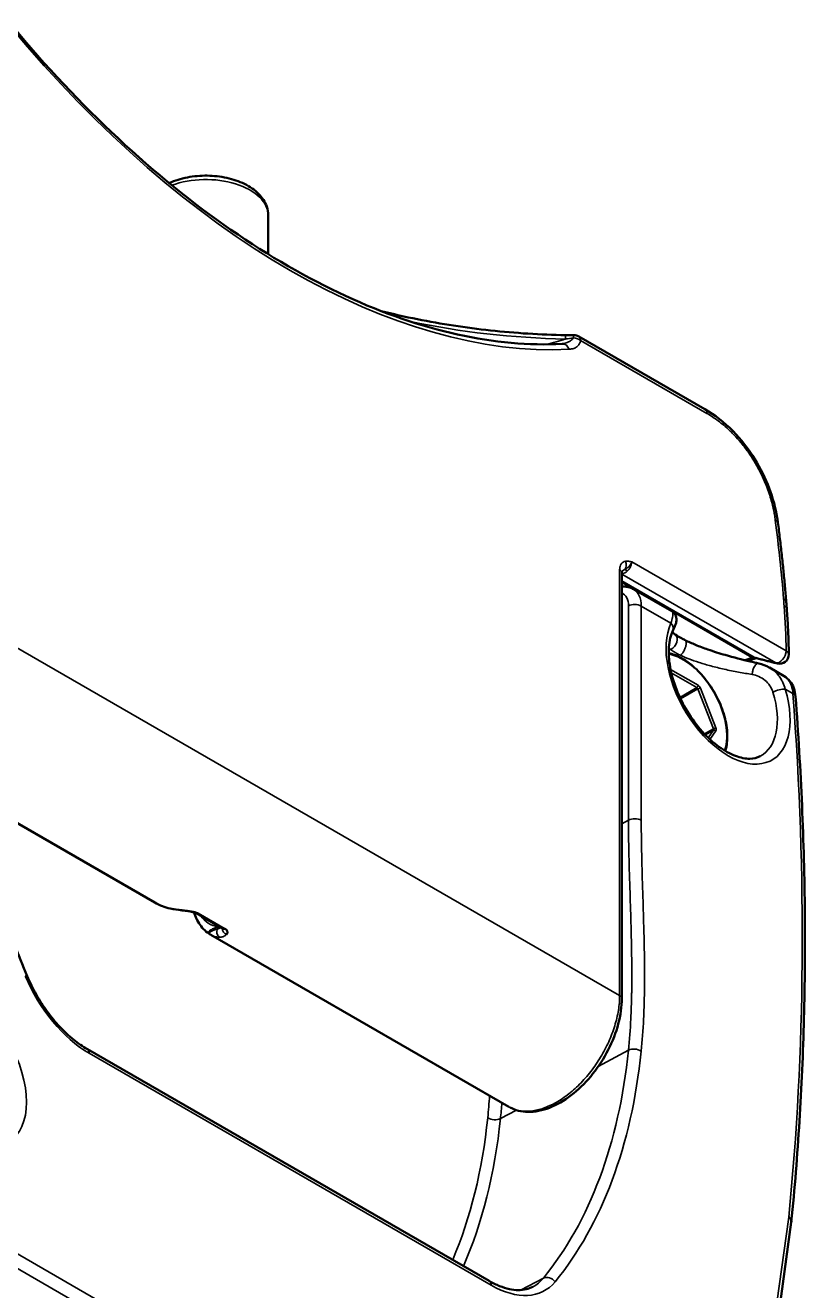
# Model space of a CAD drawing. Header units: millimetres. Extents: x 0 to 3000, y 0 to 3000.
# Drawn here: x 1078.3 to 1120.9, y 900.9 to 969.9 of the extents above; entities that cross this region are included whole.
import ezdxf

# ---------------------------------------------------------------- set-up
doc = ezdxf.new("R2010")
doc.units = ezdxf.units.MM
doc.layers.add('Visible (ANSI)', color=7, linetype='Continuous', lineweight=50)
doc.layers.add('Visible Narrow (ANSI)', color=7, linetype='Continuous', lineweight=35)

msp = doc.modelspace()

# ---------------------------------------------------------------- linework, layer by layer
at = {"layer": 'Visible (ANSI)'}
for p, q in [((1091.5247, 957.3815), (1091.5247, 959.4919)), ((1115.3181, 948.9297), (1108.4416, 952.8998)), ((1110.7885, 916.8048), (1110.7885, 940.008)), ((1110.9261, 939.2593), (1110.7885, 939.2653)), ((1113.507, 937.9141), (1111.4274, 939.1148)), ((1116.3294, 934.7606), (1116.3294, 934.7606)), ((1119.6349, 934.3761), (1118.8314, 934.8401)), ((1075.0883, 927.9456), (1085.3377, 922.0282)), ((1087.6085, 921.4503), (1089.0777, 920.602)), ((1088.3957, 920.2626), (1104.6293, 910.8901)), ((1081.6684, 914.0355), (1103.5662, 901.3928)), ((1118.3627, 892.5176), (1120.0233, 904.6064))]:
    msp.add_line(p, q, dxfattribs=at)
for centre, start, end in [((1108.1916, 952.4668), 60.000116, 91.421066), ((1119.387, 935.5456), 255.623296, 0.732928)]:
    msp.add_arc(centre, 0.5, start, end, dxfattribs=at)
for centre, major_axis, ratio, start_param, end_param in [((1110.3965, 937.4005), (-1.0402, -1.7086), 0.5922629, 3.1553881, 3.1553942), ((1119.7551, 933.2221), (0.4986, 0.0376), 0.5227091, 6.2831779, 6.2832019), ((1087.7585, 921.7101), (-0.15, -0.2598), 0.5773503, 0.000436, 0.534646), ((1089.2277, 920.8618), (-0.15, -0.2598), 0.5773503, 0, 0.534646)]:
    msp.add_ellipse(centre, major_axis=major_axis, ratio=ratio, start_param=start_param, end_param=end_param, dxfattribs=at)
for points, knots in [([(1077.5506, 969.8635), (1079.3935, 967.64), (1081.3361, 965.5725), (1085.3422, 961.8319), (1087.4055, 960.159), (1091.5683, 957.2744), (1093.6676, 956.0627), (1097.8154, 954.1474), (1099.8637, 953.4438), (1103.8243, 952.5685), (1105.7363, 952.3967), (1107.5426, 952.4903)], [4.21347434, 4.21347434, 4.21347434, 4.21347434, 4.41303559, 4.41303559, 4.61259683, 4.61259683, 4.81215808, 4.81215808, 5.01171932, 5.01171932, 5.21128057, 5.21128057, 5.21128057, 5.21128057]), ([(1086.1224, 961.262), (1086.1255, 961.2634), (1086.1286, 961.2648), (1086.4352, 961.4033), (1086.7707, 961.5061), (1087.4712, 961.6395), (1087.8358, 961.6706), (1088.5607, 961.6609), (1088.921, 961.6204), (1089.6078, 961.4695), (1089.9341, 961.3588), (1090.5225, 961.0692), (1090.7846, 960.8897), (1091.1971, 960.4733), (1091.3537, 960.2385), (1091.4963, 959.8221), (1091.5247, 959.6572), (1091.5247, 959.4919)], [6.4010566, 6.4010566, 6.4010566, 6.4010566, 6.4046222, 6.4046222, 6.7499539, 6.7499539, 7.0919341, 7.0919341, 7.4321473, 7.4321473, 7.7746199, 7.7746199, 8.1198596, 8.1198596, 8.4442609, 8.4442609, 8.6393798, 8.6393798, 8.6393798, 8.6393798]), ([(1097.6784, 954.2814), (1098.3264, 954.1182), (1098.9854, 953.9694), (1100.9537, 953.5745), (1102.2878, 953.37), (1104.9899, 953.0787), (1106.358, 952.9919), (1107.7257, 952.9653)], [5.10402053, 5.10402053, 5.10402053, 5.10402053, 5.18489769, 5.18489769, 5.342326, 5.342326, 5.4997455, 5.4997455, 5.4997455, 5.4997455]), ([(1115.3181, 948.9297), (1115.8431, 948.6266), (1116.3704, 948.2174), (1117.2855, 947.2842), (1117.6935, 946.7626), (1118.3472, 945.706), (1118.6129, 945.1651), (1119.0214, 944.0833), (1119.169, 943.5303), (1119.2696, 942.9147), (1119.282, 942.8296), (1119.293, 942.745)], [0, 0, 0, 0, 0.21698705, 0.21698705, 0.41299445, 0.41299445, 0.59004046, 0.59004046, 0.76793351, 0.76793351, 0.79666495, 0.79666495, 0.79666495, 0.79666495]), ([(1119.7467, 938.4269), (1119.724, 938.7115), (1119.6998, 938.9968), (1119.6484, 939.5687), (1119.6212, 939.8553), (1119.5637, 940.4299), (1119.5335, 940.7178), (1119.4699, 941.2949), (1119.4366, 941.5841), (1119.367, 942.1637), (1119.3307, 942.4541), (1119.2928, 942.745)], [0.096076418, 0.096076418, 0.096076418, 0.096076418, 0.10904571, 0.10904571, 0.122015002, 0.122015002, 0.134984294, 0.134984294, 0.147953586, 0.147953586, 0.160922878, 0.160922878, 0.160922878, 0.160922878]), ([(1110.8032, 940.1012), (1110.8032, 940.1012), (1110.8028, 940.1006), (1110.8007, 940.096), (1110.7974, 940.0877), (1110.7912, 940.0582), (1110.7885, 940.0356), (1110.7885, 940.008)], [0.018343264, 0.018343264, 0.018343264, 0.018343264, 0.023324919, 0.023324919, 0.036086157, 0.036086157, 0.04991998, 0.04991998, 0.04991998, 0.04991998]), ([(1110.9261, 939.2593), (1110.9602, 939.2578), (1110.9944, 939.2548), (1111.0626, 939.2457), (1111.0967, 939.2396), (1111.1643, 939.2241), (1111.1979, 939.2147), (1111.2642, 939.1926), (1111.2968, 939.1799), (1111.3609, 939.1511), (1111.3923, 939.1351), (1111.4227, 939.1175)], [0.48051086, 0.48051086, 0.48051086, 0.48051086, 0.5414019, 0.5414019, 0.60232937, 0.60232937, 0.66325684, 0.66325684, 0.72418431, 0.72418431, 0.78511178, 0.78511178, 0.78511178, 0.78511178]), ([(1119.7769, 938.0364), (1119.7749, 938.0624), (1119.7729, 938.0884), (1119.769, 938.1405), (1119.767, 938.1665), (1119.763, 938.2185), (1119.761, 938.2446), (1119.757, 938.2966), (1119.7549, 938.3227), (1119.7508, 938.3748), (1119.7488, 938.4008), (1119.7467, 938.4269)], [0.0900935017, 0.0900935017, 0.0900935017, 0.0900935017, 0.091290085, 0.091290085, 0.0924866683, 0.0924866683, 0.0936832516, 0.0936832516, 0.0948798349, 0.0948798349, 0.0960764182, 0.0960764182, 0.0960764182, 0.0960764182]), ([(1113.5071, 937.914), (1113.5578, 937.8848), (1113.6041, 937.8461), (1113.6789, 937.7582), (1113.7085, 937.7083), (1113.7491, 937.6062), (1113.7606, 937.5529), (1113.7685, 937.4586), (1113.7663, 937.4166), (1113.7572, 937.3448), (1113.7505, 937.3146), (1113.7308, 937.239), (1113.7163, 937.1971), (1113.6667, 937.0655), (1113.6237, 936.966), (1113.5672, 936.8449)], [0, 0, 0, 0, 0.01855734, 0.01855734, 0.03668773, 0.03668773, 0.05472894, 0.05472894, 0.07175008, 0.07175008, 0.08926429, 0.08926429, 0.11964694, 0.11964694, 0.17875796, 0.17875796, 0.17875796, 0.17875796]), ([(1119.887, 935.552), (1119.8849, 935.715), (1119.8818, 935.8785), (1119.8734, 936.2066), (1119.8681, 936.3712), (1119.8555, 936.7015), (1119.8482, 936.8671), (1119.8314, 937.1995), (1119.822, 937.3662), (1119.801, 937.7006), (1119.7894, 937.8683), (1119.7769, 938.0364)], [0.014880554, 0.014880554, 0.014880554, 0.014880554, 0.029923143, 0.029923143, 0.044965733, 0.044965733, 0.060008323, 0.060008323, 0.075050912, 0.075050912, 0.090093502, 0.090093502, 0.090093502, 0.090093502]), ([(1113.5672, 936.8449), (1113.4565, 936.6076), (1113.3804, 936.3067), (1113.3312, 935.6306), (1113.3517, 935.2625), (1113.4876, 934.4821), (1113.6036, 934.0697), (1113.9236, 933.2436), (1114.1284, 932.83), (1114.606, 932.0482), (1114.879, 931.6802), (1115.4611, 931.0311), (1115.77, 930.7497), (1116.3849, 930.3014), (1116.6907, 930.1336), (1117.2626, 929.9173), (1117.5277, 929.8692), (1117.9762, 929.875), (1118.1625, 929.9222), (1118.324, 930.0064)], [2.7401626, 2.7401626, 2.7401626, 2.7401626, 3.0611869, 3.0611869, 3.3615851, 3.3615851, 3.6641834, 3.6641834, 3.9699513, 3.9699513, 4.2766469, 4.2766469, 4.5816947, 4.5816947, 4.8831995, 4.8831995, 5.1850225, 5.1850225, 5.4730919, 5.4730919, 5.4730919, 5.4730919]), ([(1113.6871, 936.6521), (1113.8083, 936.5689), (1113.9615, 936.4776), (1114.1666, 936.3712), (1114.1984, 936.3551), (1114.2307, 936.3389)], [0, 0, 0, 0, 0.067852148, 0.067852148, 0.079974134, 0.079974134, 0.079974134, 0.079974134]), ([(1114.2356, 936.3363), (1114.4083, 936.2503), (1114.5994, 936.1646), (1115.0168, 935.9925), (1115.2482, 935.9059), (1115.7923, 935.7163), (1116.109, 935.617), (1116.8836, 935.3923), (1117.34, 935.2763), (1117.9365, 935.1383), (1118.0917, 935.1038), (1118.2452, 935.0709)], [0.00065389, 0.00065389, 0.00065389, 0.00065389, 0.06535663, 0.06535663, 0.13858333, 0.13858333, 0.23834696, 0.23834696, 0.38792416, 0.38792416, 0.44129165, 0.44129165, 0.44129165, 0.44129165]), ([(1073.7421, 935.8447), (1073.8461, 934.7125), (1073.9928, 933.5604), (1074.3704, 931.2266), (1074.6014, 930.0449), (1075.1456, 927.6619), (1075.459, 926.4606), (1076.1654, 924.0489), (1076.5586, 922.8384), (1077.4214, 920.4186), (1077.8911, 919.2092), (1078.3971, 918.0056)], [3.25315193, 3.25315193, 3.25315193, 3.25315193, 3.34483766, 3.34483766, 3.43652339, 3.43652339, 3.52820913, 3.52820913, 3.61989486, 3.61989486, 3.71158059, 3.71158059, 3.71158059, 3.71158059]), ([(1113.3458, 935.6293), (1113.4511, 935.606), (1113.5579, 935.5737), (1113.9317, 935.4313), (1114.2025, 935.2767), (1114.7289, 934.8776), (1114.9844, 934.6329), (1115.4541, 934.0794), (1115.6683, 933.7708), (1116.0344, 933.1206), (1116.1865, 932.7791), (1116.4133, 932.0965), (1116.488, 931.7555), (1116.5515, 931.107), (1116.5401, 930.7996), (1116.4687, 930.4452), (1116.449, 930.3684), (1116.4257, 930.2947)], [1.2714907, 1.2714907, 1.2714907, 1.2714907, 1.402262, 1.402262, 1.7260811, 1.7260811, 2.0508086, 2.0508086, 2.3747229, 2.3747229, 2.6983161, 2.6983161, 3.0223093, 3.0223093, 3.3471057, 3.3471057, 3.4408983, 3.4408983, 3.4408983, 3.4408983]), ([(1119.2629, 935.0613), (1119.1851, 935.0812), (1119.1071, 935.1013), (1118.9508, 935.1416), (1118.8724, 935.1618), (1118.7154, 935.2025), (1118.6367, 935.223), (1118.4789, 935.2642), (1118.3998, 935.2848), (1118.2413, 935.3264), (1118.1619, 935.3473), (1118.0823, 935.3683)], [6.263727081, 6.263727081, 6.263727081, 6.263727081, 6.267430178, 6.267430178, 6.271133276, 6.271133276, 6.274836373, 6.274836373, 6.27853947, 6.27853947, 6.282242568, 6.282242568, 6.282242568, 6.282242568]), ([(1119.6351, 934.3761), (1119.7556, 934.3065), (1119.8632, 934.2117), (1120.0392, 933.9897), (1120.1091, 933.8595), (1120.2103, 933.5767), (1120.2416, 933.4208), (1120.2537, 933.2597)], [0, 0, 0, 0, 0.05058752, 0.05058752, 0.10227869, 0.10227869, 0.15566488, 0.15566488, 0.15566488, 0.15566488]), ([(1120.0242, 904.6139), (1120.2054, 906.4207), (1120.3535, 908.2505), (1120.5834, 911.9533), (1120.6652, 913.8263), (1120.7623, 917.6125), (1120.7776, 919.5258), (1120.7417, 923.3895), (1120.6906, 925.3399), (1120.5219, 929.275), (1120.4043, 931.2596), (1120.2537, 933.2597)], [6.17413745, 6.17413745, 6.17413745, 6.17413745, 6.21407876, 6.21407876, 6.25402006, 6.25402006, 6.29396137, 6.29396137, 6.33390268, 6.33390268, 6.37384398, 6.37384398, 6.37384398, 6.37384398]), ([(1087.0005, 921.581), (1086.7676, 921.6085), (1086.5463, 921.6374), (1086.2908, 921.6837), (1086.2375, 921.6942), (1086.1859, 921.705)], [0.000001692, 0.000001692, 0.000001692, 0.000001692, 0.075623096, 0.075623096, 0.096252487, 0.096252487, 0.096252487, 0.096252487]), ([(1087.6085, 921.4503), (1087.6076, 921.4508), (1087.606, 921.4517), (1087.6018, 921.4539), (1087.5991, 921.4552), (1087.5917, 921.4586), (1087.5866, 921.4609), (1087.5731, 921.4664), (1087.5644, 921.4697), (1087.5405, 921.4783), (1087.5246, 921.4834), (1087.4811, 921.4964), (1087.4525, 921.5039), (1087.3756, 921.5222), (1087.3264, 921.5321), (1087.1998, 921.5547), (1087.1221, 921.5658), (1087.0318, 921.5772), (1087.0161, 921.5791), (1087.0005, 921.581)], [0, 0, 0, 0, 0.001372798, 0.001372798, 0.002834762, 0.002834762, 0.005002659, 0.005002659, 0.00816577, 0.00816577, 0.013363429, 0.013363429, 0.022213594, 0.022213594, 0.037128841, 0.037128841, 0.061119563, 0.061119563, 0.066227493, 0.066227493, 0.066227493, 0.066227493]), ([(1087.4706, 921.4989), (1087.51, 921.3771), (1087.5566, 921.2598), (1087.6686, 921.0285), (1087.7351, 920.9154), (1087.8857, 920.7042), (1087.9698, 920.6063), (1088.1544, 920.4297), (1088.2548, 920.3511), (1088.3621, 920.2835)], [5.02422337, 5.02422337, 5.02422337, 5.02422337, 5.1320809, 5.1320809, 5.24714493, 5.24714493, 5.36220896, 5.36220896, 5.47673332, 5.47673332, 5.47673332, 5.47673332]), ([(1089.2524, 920.2846), (1089.2656, 920.2985), (1089.2756, 920.313), (1089.2832, 920.3277), (1089.2908, 920.3425), (1089.296, 920.3573), (1089.2989, 920.3721), (1089.3019, 920.3869), (1089.3027, 920.4016), (1089.3016, 920.416), (1089.3005, 920.4304), (1089.2976, 920.4446), (1089.2931, 920.4583), (1089.2886, 920.472), (1089.2826, 920.4852), (1089.2753, 920.498), (1089.2679, 920.5107), (1089.2591, 920.5228), (1089.2491, 920.5343), (1089.2391, 920.5458), (1089.2279, 920.5566), (1089.2155, 920.5666), (1089.2032, 920.5766), (1089.1897, 920.5857), (1089.1751, 920.5942)], [0.00000001, 0.00000001, 0.00000001, 0.00000001, 0.125, 0.125, 0.125, 0.25, 0.25, 0.25, 0.375, 0.375, 0.375, 0.5, 0.5, 0.5, 0.625, 0.625, 0.625, 0.75, 0.75, 0.75, 0.875, 0.875, 0.875, 0.99999979, 0.99999979, 0.99999979, 0.99999979]), ([(1078.3971, 918.0056), (1078.5383, 917.6697), (1078.702, 917.3365), (1079.0673, 916.6907), (1079.2689, 916.3781), (1079.701, 915.7868), (1079.9315, 915.5083), (1080.4108, 914.9975), (1080.6595, 914.7652), (1081.1628, 914.3566), (1081.4175, 914.1804), (1081.6684, 914.0355)], [3.7115806, 3.7115806, 3.7115806, 3.7115806, 3.9117423, 3.9117423, 4.1119039, 4.1119039, 4.3120656, 4.3120656, 4.5122273, 4.5122273, 4.712389, 4.712389, 4.712389, 4.712389]), ([(1110.7887, 916.7988), (1110.7884, 916.3561), (1110.7222, 915.8873), (1110.4706, 914.9397), (1110.2851, 914.4611), (1109.8162, 913.5417), (1109.5333, 913.1009), (1108.8965, 912.2979), (1108.5427, 911.9359), (1107.7946, 911.3256), (1107.4, 911.078), (1106.6052, 910.7296), (1106.2044, 910.6281), (1105.4534, 910.5991), (1105.101, 910.6627), (1104.7599, 910.8211), (1104.7325, 910.8346), (1104.7055, 910.8487)], [4.7129362, 4.7129362, 4.7129362, 4.7129362, 5.0453904, 5.0453904, 5.3778476, 5.3778476, 5.7087507, 5.7087507, 6.039814, 6.039814, 6.3725667, 6.3725667, 6.7040922, 6.7040922, 7.0149415, 7.0149415, 7.0423873, 7.0423873, 7.0423873, 7.0423873]), ([(1119.8807, 904.8733), (1119.8815, 904.8727), (1119.8822, 904.8722), (1119.9291, 904.8378), (1119.9655, 904.7989), (1120.0139, 904.7164), (1120.0259, 904.6736), (1120.025, 904.623), (1120.0244, 904.6147), (1120.0233, 904.6064)], [-0.000317209, -0.000317209, -0.000317209, -0.000317209, 0, 0, 0.019883368, 0.019883368, 0.039417824, 0.039417824, 0.043311347, 0.043311347, 0.043311347, 0.043311347]), ([(1103.5662, 901.3928), (1103.757, 901.2827), (1103.9456, 901.1907), (1104.3123, 901.0439), (1104.4904, 900.9891), (1104.8305, 900.9161), (1104.9925, 900.8978), (1105.2964, 900.8946), (1105.4383, 900.9097), (1105.7019, 900.9696), (1105.8236, 901.0143), (1105.9366, 901.0733)], [4.71238898, 4.71238898, 4.71238898, 4.71238898, 4.86452957, 4.86452957, 5.01667016, 5.01667016, 5.16881074, 5.16881074, 5.32095133, 5.32095133, 5.47309192, 5.47309192, 5.47309192, 5.47309192])]:
    msp.add_open_spline(points, degree=3, knots=knots, dxfattribs=at)
for points in [[(1107.726, 952.9655), (1107.8772, 952.9626), (1108.0285, 952.9629), (1108.1792, 952.9667)], [(1107.726, 952.9654), (1107.726, 952.9654), (1107.726, 952.9654), (1107.726, 952.9654)], [(1107.5426, 952.4903), (1107.575, 952.492), (1107.6022, 952.4969), (1107.6231, 952.5029)], [(1107.6251, 952.5035), (1107.6245, 952.5033), (1107.6238, 952.5031), (1107.6231, 952.503)], [(1113.507, 937.9141), (1113.5071, 937.9141), (1113.5071, 937.9141), (1113.5071, 937.914)], [(1113.5329, 936.7669), (1113.5771, 936.7308), (1113.6287, 936.692), (1113.6875, 936.6516)], [(1118.1094, 935.3611), (1117.9559, 935.3091), (1117.8024, 935.2571), (1117.6487, 935.2052)], [(1118.2452, 935.0709), (1118.4461, 935.0278), (1118.6423, 934.9492), (1118.8219, 934.8456)], [(1119.6349, 934.3761), (1119.635, 934.3761), (1119.635, 934.3761), (1119.6351, 934.3761)], [(1085.3383, 922.0278), (1085.338, 922.028), (1085.3377, 922.0281), (1085.3375, 922.0283)], [(1086.1859, 921.705), (1085.8873, 921.7679), (1085.6211, 921.8647), (1085.3383, 922.0278)], [(1089.083, 920.5973), (1089.083, 920.5973), (1089.0821, 920.5984), (1089.0771, 920.6013)], [(1088.3957, 920.2626), (1088.384, 920.2694), (1088.3725, 920.2763), (1088.3589, 920.2858)], [(1104.6297, 910.8899), (1104.6296, 910.89), (1104.6295, 910.89), (1104.6293, 910.8901)]]:
    msp.add_open_spline(points, degree=3, dxfattribs=at)
at = {"layer": 'Visible Narrow (ANSI)'}
for p, q in [((1115.4217, 948.7008), (1108.5451, 952.671)), ((1111.3286, 940.6082), (1119.7406, 935.75)), ((1110.6714, 916.9621), (1110.6714, 940.1713)), ((1119.1788, 935.0955), (1110.7885, 939.9396)), ((1110.7885, 939.566), (1118.0015, 935.4016)), ((1111.4168, 939.1209), (1110.7885, 939.4836)), ((1111.1532, 926.5206), (1111.1532, 938.2027)), ((1113.4676, 937.2604), (1111.8478, 938.1956)), ((1111.8478, 938.1956), (1111.8478, 926.5136)), ((1117.8744, 935.3926), (1113.507, 937.9141)), ((1074.7706, 937.6894), (1110.6714, 916.9621)), ((1113.4442, 934.7407), (1114.9469, 933.8732)), ((1114.8762, 933.7507), (1113.4846, 934.5542)), ((1113.9509, 933.2165), (1114.8762, 933.7507)), ((1114.9374, 933.6745), (1113.9922, 933.1288)), ((1115.7805, 931.5017), (1114.9374, 933.6745)), ((1115.9124, 931.548), (1115.0693, 933.7208)), ((1120.1087, 933.4262), (1119.6897, 933.6681)), ((1115.2942, 931.2209), (1115.7805, 931.5017)), ((1115.7805, 931.42), (1115.3445, 931.1684)), ((1115.4967, 931.0164), (1115.7805, 931.42)), ((1115.5909, 930.9274), (1115.9124, 931.3847)), ((1110.7885, 926.3242), (1111.1532, 926.5206)), ((1089.1751, 920.5942), (1087.7058, 921.4424)), ((1088.8405, 920.739), (1088.793, 920.7076)), ((1103.6698, 901.1639), (1081.772, 913.8066)), ((1111.1517, 913.9727), (1109.5083, 913.0949)), ((1105.0441, 910.7097), (1104.1755, 910.2455)), ((1071.2243, 906.7007), (1114.218, 881.8783)), ((1113.8767, 881.2733), (1070.8831, 906.0957)), ((1119.8807, 904.8733), (1118.2209, 892.7897)), ((1106.5134, 901.5472), (1105.2747, 900.899))]:
    msp.add_line(p, q, dxfattribs=at)
for centre, major_axis, ratio, start_param, end_param in [((1092.7209, 993.1863), (22.4658, -38.9118), 0.5773503, 4.9988725, 5.9966787), ((1088.1247, 959.4919), (3.4, 0), 0.5773503, 0, 2.1465981), ((1107.6563, 967.1418), (-25.8408, 0.7772), 0.5561732, 1.2573919, 1.5897422), ((1108.1916, 952.4668), (-0.0124, 0.4998), 0.0810098, 0.0000005, 0.7851366), ((1108.1916, 952.4668), (0.25, 0.433), 0.5773607, 5.4977859, 6.2831853), ((1107.5684, 951.9909), (-0.0259, 0.4993), 0.7832137, 5.0934287, 6.2831853), ((1108.1916, 952.4668), (0.4882, -0.108), 0.6906236, 0.9244768, 1.7981801), ((1115.0681, 948.4966), (0.25, 0.433), 0.5773503, 5.4977871, 6.2831853), ((1065.5367, 963.7893), (38.4069, -66.5228), 0.5773503, 0.8814746, 0.946321), ((1118.797, 942.6806), (0.4958, 0.0645), 0.4773824, 0, 0.7167777), ((1110.7153, 940.4735), (-0.0554, 0.3961), 0.7950123, 3.7864344, 5.023832), ((1110.3885, 940.008), (0.4, 0), 0.5773503, 0, 0.7853997), ((1110.9521, 940.4155), (0.278, 0.4164), 0.6160496, 3.5197587, 4.372615), ((1111.2409, 939.8207), (-0.3566, 0.3505), 0.2840771, 5.3709319, 5.8930965), ((1110.9043, 938.7597), (0.0217, 0.4995), 0.7606823, 0, 0.3662209), ((1110.3965, 937.4005), (-1.0402, -1.7086), 0.5922629, 2.3700078, 3.1553881), ((1110.0564, 937.6118), (0.7894, 1.2754), 0.5971312, 5.5160119, 6.3557045), ((1065.9471, 963.5981), (38.1154, -66.0178), 0.5773503, 0.8754917, 0.8814746), ((1119.2483, 938.3872), (0.4984, 0.0397), 0.5193032, 0, 0.7417611), ((1111.4942, 937.9915), (-0.5, -0.0001), 0.5773783, 3.9269227, 5.462788), ((1092.1719, 951.1928), (19.4962, -33.7684), 0.5773503, 0.8002827, 0.8754917), ((1119.2782, 937.9991), (0.4986, 0.0373), 0.5230636, 0, 0.7442328), ((1116.5787, 933.9394), (-2.3898, 4.1393), 0.5773503, 0.3839677, 4.3284218), ((1113.1141, 937.0563), (0.4531, -0.2114), 0.7570415, 0.0000143, 1.0836346), ((1113.4042, 936.2399), (0.283, 0.4122), 0.7103042, 4.0201693, 6.2817441), ((1119.387, 935.5456), (-0.25, -0.433), 0.5773503, 0.1556838, 2.3565044), ((1119.387, 935.5456), (0.5, 0.0064), 0.5686954, 0, 0.7780631), ((1114.1038, 932.5105), (-1.7, 2.9445), 0.5773503, 3.6066323, 5.8181456), ((522.4966, 1267.4555), (-811.3784, 142.2148), 0.4364179, 2.4671251, 2.4678776), ((1117.952, 935.8357), (0.1605, -0.4735), 0.7031584, 5.6223498, 6.2737113), ((1118.2097, 935.8518), (-0.1275, -0.4835), 0.8071656, 6.0670479, 6.2831933), ((1038.2571, 981.4229), (-102.279, 47.3074), 0.1266015, 2.521308, 2.5398235), ((1119.387, 935.5456), (-0.1241, -0.4843), 0.8177025, 6.0614403, 6.2831869), ((1114.8762, 933.8324), (0.05, 0.0866), 0.5773503, 3.9269908, 5.4977871), ((1114.8762, 933.6691), (-0.05, 0.0866), 0.5773503, 4.4505896, 5.4977871), ((1114.9986, 933.68), (-0.0932, -0.0362), 0.2113249, 3.773507, 5.3443033), ((1114.9469, 933.7099), (-0.1, 0.1732), 0.5773503, 4.4505896, 5.4977871), ((1119.3362, 933.464), (-0.4785, -0.1451), 0.305861, 3.7931329, 5.3290226), ((1116.2375, 933.7424), (2.14, -3.7066), 0.5773503, 6.2584901, 7.4700144), ((995.9936, 992.0556), (88.1245, -152.6361), 0.5773503, 0.6763894, 0.8760568), ((1119.7551, 933.2221), (0.4986, 0.0375), 0.5227091, 0.0000239, 0.743997), ((1115.8417, 931.5072), (0.0932, 0.0362), 0.2113249, 0.6319143, 2.2027106), ((1115.7899, 931.537), (0.1, -0.1732), 0.5773503, 0.2617994, 1.3089969), ((1115.7192, 931.4962), (0.05, -0.0866), 0.5773503, 0.2617994, 1.3089969), ((1115.8417, 931.3439), (-0.0818, 0.0575), 0.7886751, 4.3615096, 5.9323059), ((1111.4942, 926.3094), (0.5, 0), 0.5773503, 0.7854216, 2.3212879), ((1086.2477, 921.9986), (-0.0618, -0.2936), 0.6648238, 6.0214098, 6.2831706), ((1087.0356, 921.8789), (-0.0351, -0.2979), 0.3694859, 5.9056593, 6.2828467), ((1090.4043, 924.6873), (-2.0621, -3.83), 0.5568528, 6.0056045, 6.4775735), ((1088.9919, 920.4142), (0.004, -0.3), 0.8909887, 4.0409419, 5.8433032), ((1088.4273, 920.9045), (0.2757, -0.4171), 0.5766475, 0.4501478, 0.7499411), ((1089.3257, 920.5568), (0.2303, -0.1923), 0.927957, 3.6353904, 5.1174892), ((1077.9361, 917.8119), (0.4609, 0.1938), 0.1745247, 0, 0.6265445), ((1081.772, 918.5828), (2.9248, -5.0658), 0.5773503, 4.4969788, 5.4977871), ((1110.3885, 916.7988), (0.4, 0), 0.5773503, 0.0000348, 0.7853839), ((1081.4184, 913.6025), (0.25, 0.433), 0.5773503, 5.4977871, 6.2831853), ((1080.8017, 935.4212), (21.5949, -37.4035), 0.5773503, 0.2154102, 0.6738389), ((1081.143, 935.6182), (21.8448, -37.8362), 0.5773503, 0.2154102, 0.6738389), ((1111.4905, 913.7175), (-0.4974, 0.0511), 0.6380366, 3.9893636, 5.5252326), ((1073.7183, 931.3316), (21.1786, -36.6824), 0.5773503, 0.4091943, 0.6738389), ((1074.0595, 931.5286), (21.4284, -37.1151), 0.5773503, 0.4016827, 0.6738389), ((1103.8367, 910.5008), (-0.4974, 0.0511), 0.6380366, 0.8477636, 2.38364), ((1103.3162, 900.9598), (0.25, 0.433), 0.5773503, 5.4977871, 6.2831853), ((1103.6698, 905.9401), (2.9248, -5.0658), 0.5773503, 5.4977871, 6.4985955), ((1103.3286, 905.7431), (2.6749, -4.6331), 0.5773503, 6.2584901, 6.4985955), ((1106.7986, 901.1481), (-0.3872, 0.3163), 0.7976264, 4.4188366, 5.9547264)]:
    msp.add_ellipse(centre, major_axis=major_axis, ratio=ratio, start_param=start_param, end_param=end_param, dxfattribs=at)
msp.add_ellipse((1074.9725, 913.1024), major_axis=(-2.3898, 4.1393), ratio=0.5773503, dxfattribs=at)
for points, knots in [([(1107.7163, 952.7583), (1107.7178, 952.8055), (1107.72, 952.8941), (1107.7241, 952.9572), (1107.7255, 952.9654), (1107.726, 952.9654)], [0, 0, 0, 0, 0.25, 0.5, 0.60976268, 0.60976268, 0.60976268, 0.60976268]), ([(1108.1542, 952.8197), (1108.1079, 952.7611), (1108.0508, 952.7074), (1107.9846, 952.6629), (1107.9185, 952.6184), (1107.8436, 952.5811), (1107.7499, 952.5454), (1107.7178, 952.5331), (1107.6835, 952.5212), (1107.6468, 952.51), (1107.6397, 952.5078), (1107.6325, 952.5057), (1107.6251, 952.5035)], [0.0000003, 0.0000003, 0.0000003, 0.0000003, 0.33333333, 0.33333333, 0.33333333, 0.66666667, 0.66666667, 0.66666667, 0.78088261, 0.78088261, 0.78088261, 0.80317808, 0.80317808, 0.80317808, 0.80317808]), ([(1115.4217, 948.7008), (1115.5305, 948.638), (1115.6392, 948.5705), (1115.7476, 948.4983), (1115.8464, 948.4325), (1115.9449, 948.3629), (1116.0428, 948.2894), (1116.1425, 948.2145), (1116.2416, 948.1357), (1116.3398, 948.0529), (1116.4489, 947.961), (1116.5569, 947.8643), (1116.6633, 947.763), (1116.6882, 947.7393), (1116.713, 947.7153), (1116.7377, 947.6912), (1116.8282, 947.6025), (1116.9175, 947.5106), (1117.0053, 947.4155), (1117.1254, 947.2855), (1117.2427, 947.1498), (1117.3564, 947.0089), (1117.4772, 946.8591), (1117.594, 946.7035), (1117.7059, 946.5432), (1117.7695, 946.452), (1117.8316, 946.3592), (1117.8919, 946.2651), (1117.9416, 946.1875), (1117.9902, 946.1091), (1118.0375, 946.0298), (1118.1407, 945.8568), (1118.2381, 945.6799), (1118.3289, 945.5006), (1118.413, 945.3344), (1118.4915, 945.166), (1118.564, 944.9966), (1118.6219, 944.8614), (1118.676, 944.7255), (1118.7262, 944.5894), (1118.7321, 944.5732), (1118.7381, 944.557), (1118.7439, 944.5408), (1118.7929, 944.4055), (1118.8379, 944.2699), (1118.8791, 944.1347), (1118.9158, 944.014), (1118.9494, 943.8935), (1118.9799, 943.7735), (1119.0073, 943.6655), (1119.0322, 943.5579), (1119.0546, 943.4509), (1119.0749, 943.354), (1119.0932, 943.2576), (1119.1093, 943.1618), (1119.125, 943.0688), (1119.1387, 942.9764), (1119.1506, 942.8847)], [0, 0, 0, 0, 0.06076372, 0.06076372, 0.06076372, 0.11616863, 0.11616863, 0.11616863, 0.17261167, 0.17261167, 0.17261167, 0.23532933, 0.23532933, 0.23532933, 0.25, 0.25, 0.25, 0.30376686, 0.30376686, 0.30376686, 0.37730725, 0.37730725, 0.37730725, 0.45549994, 0.45549994, 0.45549994, 0.5, 0.5, 0.5, 0.53667015, 0.53667015, 0.53667015, 0.61669867, 0.61669867, 0.61669867, 0.69084159, 0.69084159, 0.69084159, 0.75, 0.75, 0.75, 0.75704135, 0.75704135, 0.75704135, 0.81585758, 0.81585758, 0.81585758, 0.86834111, 0.86834111, 0.86834111, 0.91559913, 0.91559913, 0.91559913, 0.95840408, 0.95840408, 0.95840408, 0.99999447, 0.99999447, 0.99999447, 0.99999447]), ([(1111.3286, 940.6082), (1111.3256, 940.588), (1111.3203, 940.5673), (1111.3115, 940.5484), (1111.3028, 940.5296), (1111.2908, 940.5127), (1111.2788, 940.4946), (1111.2668, 940.4765), (1111.2545, 940.4573), (1111.2402, 940.4365), (1111.231, 940.4233), (1111.221, 940.4095), (1111.2088, 940.3944), (1111.202, 940.386), (1111.1946, 940.3771), (1111.1862, 940.3679), (1111.1715, 940.3517), (1111.1539, 940.334), (1111.1357, 940.3173), (1111.1248, 940.3074), (1111.1138, 940.2978), (1111.1031, 940.2889), (1111.0904, 940.2783), (1111.0783, 940.2687), (1111.0666, 940.2598), (1111.052, 940.2488), (1111.038, 940.2389), (1111.0239, 940.2295), (1111.0177, 940.2253), (1111.0114, 940.2212), (1111.0052, 940.2172), (1110.986, 940.205), (1110.9669, 940.1937), (1110.9489, 940.1833)], [0, 0, 0, 0, 0.1428571, 0.1428571, 0.1428571, 0.2857143, 0.2857143, 0.2857143, 0.4285714, 0.4285714, 0.4285714, 0.5201676, 0.5201676, 0.5201676, 0.5714286, 0.5714286, 0.5714286, 0.6608804, 0.6608804, 0.6608804, 0.7142857, 0.7142857, 0.7142857, 0.7781291, 0.7781291, 0.7781291, 0.8571429, 0.8571429, 0.8571429, 0.8921771, 0.8921771, 0.8921771, 1, 1, 1, 1]), ([(1111.3286, 940.6082), (1111.286, 940.6163), (1111.2441, 940.6229), (1111.2055, 940.6287), (1111.167, 940.6344), (1111.1318, 940.6391), (1111.0975, 940.6407), (1111.0632, 940.6423), (1111.0298, 940.6408), (1110.9982, 940.6368)], [0, 0, 0, 0, 0.3333333, 0.3333333, 0.3333333, 0.6666667, 0.6666667, 0.6666667, 1, 1, 1, 1]), ([(1111.3286, 940.608), (1111.3294, 940.5547), (1111.3209, 940.4965), (1111.3027, 940.4378), (1111.2844, 940.3789), (1111.2563, 940.3195), (1111.2217, 940.2643), (1111.187, 940.2092), (1111.1461, 940.1583), (1111.1014, 940.1153)], [0.00029955, 0.00029955, 0.00029955, 0.00029955, 0.33333333, 0.33333333, 0.33333333, 0.66666667, 0.66666667, 0.66666667, 1, 1, 1, 1]), ([(1110.8007, 940.0957), (1110.8071, 940.1002), (1110.8137, 940.1047), (1110.8206, 940.1092), (1110.8252, 940.1122), (1110.83, 940.1152), (1110.8349, 940.1182), (1110.8503, 940.1278), (1110.867, 940.1374), (1110.885, 940.1475), (1110.9047, 940.1585), (1110.926, 940.1702), (1110.9489, 940.1833)], [0.70130948, 0.70130948, 0.70130948, 0.70130948, 0.75, 0.75, 0.75, 0.78271282, 0.78271282, 0.78271282, 0.88643656, 0.88643656, 0.88643656, 1, 1, 1, 1]), ([(1113.5071, 937.914), (1113.5375, 937.8965), (1113.5564, 937.8639), (1113.565, 937.8157), (1113.5659, 937.8111), (1113.5666, 937.8065), (1113.5672, 937.8016), (1113.5742, 937.7486), (1113.57, 937.6785), (1113.5549, 937.5929), (1113.5542, 937.5888), (1113.5534, 937.5847), (1113.5527, 937.5805), (1113.5359, 937.4897), (1113.5076, 937.3823), (1113.4676, 937.2604)], [0.27885129, 0.27885129, 0.27885129, 0.27885129, 0.5, 0.5, 0.5, 0.52077369, 0.52077369, 0.52077369, 0.75, 0.75, 0.75, 0.76090777, 0.76090777, 0.76090777, 0.99999999, 0.99999999, 0.99999999, 0.99999999]), ([(1113.9874, 935.5111), (1113.9975, 935.5199), (1114.0466, 935.5655), (1114.1181, 935.6548), (1114.188, 935.7749), (1114.2316, 935.8677), (1114.2646, 935.958), (1114.2863, 936.0391), (1114.2991, 936.1155), (1114.3023, 936.19), (1114.2933, 936.255), (1114.2706, 936.3089), (1114.2459, 936.3311), (1114.2306, 936.3388)], [0, 0, 0, 0, 0.04073232, 0.19382151, 0.27036611, 0.34691071, 0.42345531, 0.4999999, 0.5765445, 0.6530891, 0.72963369, 0.80617829, 0.89578649, 0.89578649, 0.89578649, 0.89578649]), ([(1113.4489, 935.822), (1113.4971, 935.7874), (1113.5495, 935.7523), (1113.606, 935.7173), (1113.662, 935.6826), (1113.7221, 935.6479), (1113.7856, 935.6136), (1113.8496, 935.579), (1113.9172, 935.5448), (1113.9874, 935.5111)], [0, 0, 0, 0, 0.3342667, 0.3342667, 0.3342667, 0.6657165, 0.6657165, 0.6657165, 1, 1, 1, 1]), ([(1113.9874, 935.5111), (1114.1293, 935.443), (1114.4566, 935.3027), (1115.0204, 935.1052), (1115.6719, 934.9161), (1116.3956, 934.7407), (1117.1478, 934.5886), (1117.6482, 934.5035), (1117.8913, 934.4655)], [0, 0, 0, 0, 0.1257795, 0.2675558, 0.426801, 0.607121, 0.8061071, 1, 1, 1, 1]), ([(1118.0015, 935.4016), (1117.9878, 935.4052), (1117.9734, 935.4072), (1117.9586, 935.4075), (1117.9452, 935.4078), (1117.9313, 935.4067), (1117.9173, 935.4042), (1117.9032, 935.4017), (1117.8888, 935.3978), (1117.8744, 935.3926)], [0, 0, 0, 0, 0.35466143, 0.35466143, 0.35466143, 0.67689453, 0.67689453, 0.67689453, 0.9999949, 0.9999949, 0.9999949, 0.9999949]), ([(1117.8913, 934.4655), (1117.8921, 934.4817), (1117.8933, 934.4987), (1117.8951, 934.5163), (1117.9012, 934.5753), (1117.9134, 934.6422), (1117.9334, 934.7101), (1117.9435, 934.7442), (1117.9556, 934.7785), (1117.9695, 934.8115), (1117.9818, 934.8406), (1117.9954, 934.8687), (1118.0101, 934.8947), (1118.0218, 934.9156), (1118.0343, 934.9351), (1118.047, 934.9528), (1118.0493, 934.9561), (1118.0517, 934.9593), (1118.054, 934.9624), (1118.0686, 934.9817), (1118.0835, 934.9985), (1118.0985, 935.0129), (1118.1137, 935.0274), (1118.129, 935.0395), (1118.1444, 935.0489), (1118.1608, 935.0589), (1118.1773, 935.0658), (1118.1923, 935.0696), (1118.2097, 935.0739), (1118.2262, 935.0743), (1118.2413, 935.0716), (1118.2426, 935.0714), (1118.2439, 935.0712), (1118.2452, 935.0709)], [0, 0, 0, 0, 0.05744275, 0.05744275, 0.05744275, 0.25, 0.25, 0.25, 0.34669323, 0.34669323, 0.34669323, 0.43180806, 0.43180806, 0.43180806, 0.5, 0.5, 0.5, 0.51244691, 0.51244691, 0.51244691, 0.58952653, 0.58952653, 0.58952653, 0.66713869, 0.66713869, 0.66713869, 0.75, 0.75, 0.75, 0.84584903, 0.84584903, 0.84584903, 0.85401569, 0.85401569, 0.85401569, 0.85401569]), ([(1117.8913, 934.4655), (1118.1458, 934.4256), (1118.3915, 934.3094), (1118.5918, 934.1409), (1118.7921, 933.9725), (1118.9468, 933.7517), (1119.0233, 933.4995)], [0, 0, 0, 0, 0.5, 0.5, 0.5, 1, 1, 1, 1]), ([(1119.6897, 933.6681), (1119.6614, 933.7874), (1119.6219, 933.9041), (1119.5692, 934.0192), (1119.5472, 934.0674), (1119.5227, 934.1153), (1119.4957, 934.1629), (1119.4554, 934.234), (1119.4091, 934.3044), (1119.3586, 934.3708), (1119.2947, 934.455), (1119.2238, 934.5328), (1119.152, 934.6002), (1119.1229, 934.6274), (1119.0936, 934.6531), (1119.0642, 934.6773), (1118.9854, 934.7423), (1118.9054, 934.7976), (1118.822, 934.8456)], [0, 0, 0, 0, 0.17615519, 0.17615519, 0.17615519, 0.25, 0.25, 0.25, 0.36029296, 0.36029296, 0.36029296, 0.5, 0.5, 0.5, 0.55655512, 0.55655512, 0.55655512, 0.70807711, 0.70807711, 0.70807711, 0.70807711]), ([(1119.6351, 934.3761), (1119.7187, 934.3277), (1119.8787, 934.1879), (1120.0475, 933.8662), (1120.0999, 933.5799), (1120.1087, 933.4262)], [0.27975255, 0.27975255, 0.27975255, 0.27975255, 0.5, 0.75, 0.99999998, 0.99999998, 0.99999998, 0.99999998]), ([(1111.1532, 926.5206), (1111.1532, 925.795), (1111.1656, 925.0633), (1111.1837, 924.3295), (1111.2002, 923.6599), (1111.2214, 922.9886), (1111.2426, 922.318), (1111.262, 921.7057), (1111.2814, 921.0941), (1111.2971, 920.485), (1111.3002, 920.3676), (1111.3031, 920.2504), (1111.3058, 920.1332), (1111.3161, 919.694), (1111.3242, 919.2565), (1111.3287, 918.8212), (1111.3341, 918.3003), (1111.3344, 917.7828), (1111.3275, 917.27), (1111.3262, 917.1764), (1111.3247, 917.083), (1111.3229, 916.9898), (1111.3146, 916.5539), (1111.3006, 916.1217), (1111.2797, 915.6943), (1111.2512, 915.1105), (1111.2096, 914.5356), (1111.1517, 913.9728)], [0, 0, 0, 0, 0.1720562, 0.1720562, 0.1720562, 0.3290467, 0.3290467, 0.3290467, 0.4723846, 0.4723846, 0.4723846, 0.5, 0.5, 0.5, 0.6035192, 0.6035192, 0.6035192, 0.7273954, 0.7273954, 0.7273954, 0.75, 0.75, 0.75, 0.8556679, 0.8556679, 0.8556679, 1, 1, 1, 1]), ([(1111.8441, 913.9216), (1111.9027, 914.4925), (1111.9448, 915.0748), (1111.9737, 915.6653), (1111.9948, 916.0975), (1112.0089, 916.5341), (1112.0173, 916.9739), (1112.0191, 917.068), (1112.0207, 917.1623), (1112.0219, 917.2566), (1112.029, 917.7738), (1112.0287, 918.2951), (1112.0233, 918.8191), (1112.0187, 919.2569), (1112.0106, 919.6966), (1112.0002, 920.1374), (1111.9975, 920.255), (1111.9945, 920.3727), (1111.9915, 920.4904), (1111.9756, 921.1015), (1111.9562, 921.7141), (1111.9369, 922.3263), (1111.9156, 922.9969), (1111.8944, 923.6671), (1111.878, 924.3343), (1111.86, 925.0656), (1111.8478, 925.7933), (1111.8478, 926.5136)], [0, 0, 0, 0, 0.14433228, 0.14433228, 0.14433228, 0.25, 0.25, 0.25, 0.27260456, 0.27260456, 0.27260456, 0.39648103, 0.39648103, 0.39648103, 0.5, 0.5, 0.5, 0.52761519, 0.52761519, 0.52761519, 0.67095256, 0.67095256, 0.67095256, 0.82794345, 0.82794345, 0.82794345, 1, 1, 1, 1]), ([(1086.1375, 921.7256), (1086.0981, 921.7338), (1086.0592, 921.7426), (1086.0208, 921.7521), (1085.9857, 921.7609), (1085.951, 921.7702), (1085.9168, 921.7801), (1085.9109, 921.7818), (1085.905, 921.7836), (1085.8991, 921.7853), (1085.8737, 921.7929), (1085.8485, 921.8008), (1085.8236, 921.809), (1085.7954, 921.8183), (1085.7675, 921.8281), (1085.7398, 921.8383), (1085.7179, 921.8463), (1085.6962, 921.8547), (1085.6747, 921.8633), (1085.6712, 921.8647), (1085.6677, 921.8662), (1085.6642, 921.8676), (1085.6411, 921.877), (1085.6182, 921.8866), (1085.5956, 921.8966), (1085.5862, 921.9007), (1085.5769, 921.9049), (1085.5676, 921.9092), (1085.556, 921.9144), (1085.5446, 921.9198), (1085.5332, 921.9252), (1085.5141, 921.9342), (1085.4951, 921.9435), (1085.4763, 921.953), (1085.472, 921.9552), (1085.4678, 921.9573), (1085.4635, 921.9595), (1085.4507, 921.9661), (1085.4378, 921.9728), (1085.4251, 921.9796), (1085.4099, 921.9877), (1085.3948, 921.9959), (1085.3799, 922.0042), (1085.374, 922.0075), (1085.3682, 922.0107), (1085.3624, 922.014), (1085.3549, 922.0183), (1085.3472, 922.0227), (1085.3395, 922.0271), (1085.3391, 922.0273), (1085.3387, 922.0276), (1085.3383, 922.0278)], [0, 0, 0, 0, 0.1204529, 0.1204529, 0.1204529, 0.23095388, 0.23095388, 0.23095388, 0.25, 0.25, 0.25, 0.33247288, 0.33247288, 0.33247288, 0.4259096, 0.4259096, 0.4259096, 0.5, 0.5, 0.5, 0.51216214, 0.51216214, 0.51216214, 0.59190665, 0.59190665, 0.59190665, 0.625, 0.625, 0.625, 0.66590317, 0.66590317, 0.66590317, 0.73446368, 0.73446368, 0.73446368, 0.75, 0.75, 0.75, 0.79702965, 0.79702965, 0.79702965, 0.85311541, 0.85311541, 0.85311541, 0.875, 0.875, 0.875, 0.9037341, 0.9037341, 0.9037341, 0.90528935, 0.90528935, 0.90528935, 0.90528935]), ([(1086.9624, 921.6067), (1086.8925, 921.6142), (1086.8251, 921.6216), (1086.7602, 921.6292), (1086.7259, 921.6332), (1086.6923, 921.6373), (1086.6594, 921.6414), (1086.6546, 921.642), (1086.6497, 921.6427), (1086.6448, 921.6433), (1086.577, 921.6519), (1086.5125, 921.6609), (1086.4493, 921.6704), (1086.4294, 921.6735), (1086.4096, 921.6765), (1086.3899, 921.6797), (1086.3852, 921.6804), (1086.3806, 921.6812), (1086.376, 921.6819), (1086.3019, 921.694), (1086.2291, 921.7071), (1086.1593, 921.7212), (1086.152, 921.7227), (1086.1447, 921.7242), (1086.1375, 921.7256)], [0, 0, 0, 0, 0.2178907, 0.2178907, 0.2178907, 0.3333333, 0.3333333, 0.3333333, 0.3505228, 0.3505228, 0.3505228, 0.5908344, 0.5908344, 0.5908344, 0.6666667, 0.6666667, 0.6666667, 0.6845176, 0.6845176, 0.6845176, 0.9702523, 0.9702523, 0.9702523, 1, 1, 1, 1]), ([(1086.9624, 921.6067), (1087.0084, 921.6018), (1087.0529, 921.5965), (1087.0956, 921.5911), (1087.1382, 921.5856), (1087.179, 921.58), (1087.2179, 921.574), (1087.2569, 921.5681), (1087.2939, 921.5619), (1087.3291, 921.5554), (1087.3642, 921.5489), (1087.3974, 921.5421), (1087.4287, 921.5352), (1087.46, 921.5282), (1087.4894, 921.521), (1087.5167, 921.5136), (1087.5441, 921.5062), (1087.5695, 921.4986), (1087.5928, 921.4908), (1087.6161, 921.483), (1087.6373, 921.4751), (1087.6561, 921.467), (1087.6749, 921.4589), (1087.6915, 921.4507), (1087.7058, 921.4424)], [0.00000007, 0.00000007, 0.00000007, 0.00000007, 0.125, 0.125, 0.125, 0.25, 0.25, 0.25, 0.375, 0.375, 0.375, 0.5, 0.5, 0.5, 0.625, 0.625, 0.625, 0.75, 0.75, 0.75, 0.875, 0.875, 0.875, 1, 1, 1, 1]), ([(1088.793, 920.7076), (1088.7031, 920.6781), (1088.6199, 920.6482), (1088.5469, 920.6165), (1088.4738, 920.5847), (1088.4109, 920.5509), (1088.3644, 920.5141), (1088.3179, 920.4772), (1088.288, 920.4375), (1088.2865, 920.3957), (1088.2852, 920.3569), (1088.3097, 920.3171), (1088.362, 920.2836)], [0.00000943, 0.00000943, 0.00000943, 0.00000943, 0.25, 0.25, 0.25, 0.5, 0.5, 0.5, 0.75, 0.75, 0.75, 0.98292538, 0.98292538, 0.98292538, 0.98292538]), ([(1088.3589, 920.2858), (1088.3457, 920.295), (1088.3353, 920.3051), (1088.3285, 920.3157), (1088.3221, 920.3256), (1088.3188, 920.3359), (1088.3182, 920.3461), (1088.3178, 920.352), (1088.3183, 920.3578), (1088.3197, 920.3634), (1088.324, 920.3813), (1088.336, 920.398), (1088.3523, 920.4134), (1088.3539, 920.4149), (1088.3555, 920.4163), (1088.3571, 920.4178), (1088.378, 920.4362), (1088.4046, 920.4528), (1088.441, 920.4708), (1088.4684, 920.4844), (1088.5018, 920.4989), (1088.5393, 920.5136), (1088.5554, 920.5198), (1088.5722, 920.5262), (1088.5895, 920.5325), (1088.6068, 920.5389), (1088.6246, 920.5453), (1088.643, 920.5518), (1088.6761, 920.5634), (1088.711, 920.5752), (1088.7474, 920.5873), (1088.7582, 920.5908), (1088.7691, 920.5944), (1088.7802, 920.5981)], [0.03094703, 0.03094703, 0.03094703, 0.03094703, 0.11776558, 0.11776558, 0.11776558, 0.2, 0.2, 0.2, 0.24791441, 0.24791441, 0.24791441, 0.4, 0.4, 0.4, 0.41470383, 0.41470383, 0.41470383, 0.6, 0.6, 0.6, 0.74006406, 0.74006406, 0.74006406, 0.8, 0.8, 0.8, 0.85992596, 0.85992596, 0.85992596, 0.9680069, 0.9680069, 0.9680069, 0.9999997, 0.9999997, 0.9999997, 0.9999997]), ([(1088.9619, 920.6689), (1088.9584, 920.6671), (1088.9548, 920.6653), (1088.9512, 920.6636), (1088.9252, 920.6511), (1088.8986, 920.6395), (1088.8715, 920.629), (1088.8417, 920.6174), (1088.8113, 920.6071), (1088.7802, 920.5981)], [0.59145496, 0.59145496, 0.59145496, 0.59145496, 0.61685976, 0.61685976, 0.61685976, 0.79969895, 0.79969895, 0.79969895, 1, 1, 1, 1]), ([(1088.3958, 920.2626), (1088.3989, 920.2608), (1088.4021, 920.2589), (1088.4056, 920.257), (1088.4198, 920.2493), (1088.4373, 920.2404), (1088.4562, 920.2317), (1088.494, 920.2143), (1088.5373, 920.1978), (1088.5832, 920.1841), (1088.629, 920.1705), (1088.6775, 920.1597), (1088.7275, 920.1523), (1088.7776, 920.145), (1088.8293, 920.1412), (1088.8817, 920.1413)], [0.09422585, 0.09422585, 0.09422585, 0.09422585, 0.125, 0.125, 0.125, 0.25, 0.25, 0.25, 0.5, 0.5, 0.5, 0.75, 0.75, 0.75, 1, 1, 1, 1]), ([(1088.8817, 920.1413), (1088.8863, 920.1413), (1088.8909, 920.1414), (1088.8954, 920.1415), (1088.9219, 920.1421), (1088.9471, 920.1443), (1088.9709, 920.1477), (1088.992, 920.1508), (1089.0119, 920.1548), (1089.0308, 920.1596), (1089.0361, 920.1609), (1089.0412, 920.1623), (1089.0462, 920.1637), (1089.0491, 920.1646), (1089.0519, 920.1654), (1089.0547, 920.1662), (1089.0739, 920.1721), (1089.0921, 920.1788), (1089.1097, 920.1866), (1089.1233, 920.1925), (1089.1365, 920.199), (1089.1495, 920.2062), (1089.154, 920.2087), (1089.1585, 920.2113), (1089.1629, 920.2139), (1089.1707, 920.2186), (1089.1784, 920.2235), (1089.1861, 920.2287), (1089.194, 920.2341), (1089.2018, 920.2398), (1089.2094, 920.2457), (1089.2245, 920.2576), (1089.239, 920.2705), (1089.2524, 920.2846)], [0, 0, 0, 0, 0.0277761, 0.0277761, 0.0277761, 0.1899734, 0.1899734, 0.1899734, 0.3333333, 0.3333333, 0.3333333, 0.3729266, 0.3729266, 0.3729266, 0.3951891, 0.3951891, 0.3951891, 0.5486027, 0.5486027, 0.5486027, 0.6666667, 0.6666667, 0.6666667, 0.7073813, 0.7073813, 0.7073813, 0.7786976, 0.7786976, 0.7786976, 0.8529687, 0.8529687, 0.8529687, 1, 1, 1, 1]), ([(1107.132, 911.0854), (1106.9003, 910.9599), (1106.4368, 910.7602), (1105.7685, 910.6251), (1105.1529, 910.6601), (1104.7933, 910.7955), (1104.6297, 910.8899)], [0, 0, 0, 0, 0.125, 0.25, 0.375, 0.49982375, 0.49982375, 0.49982375, 0.49982375])]:
    msp.add_open_spline(points, degree=3, knots=knots, dxfattribs=at)
for points in [[(1107.7163, 952.7583), (1107.3828, 952.6598), (1107.0345, 952.562), (1106.6737, 952.4658)], [(1107.7163, 952.7583), (1107.8627, 952.7768), (1108.0083, 952.7972), (1108.1542, 952.8197)], [(1108.5451, 952.671), (1108.5322, 952.6063), (1108.4878, 952.4884), (1108.3348, 952.3224), (1108.1862, 952.2393), (1108.0176, 952.2045), (1107.9218, 952.1956)], [(1110.9982, 940.6368), (1110.9452, 940.6294), (1110.8531, 940.5976), (1110.7508, 940.4977), (1110.6909, 940.3703), (1110.6714, 940.2447), (1110.6714, 940.1713)], [(1113.3511, 935.8966), (1113.3815, 935.8719), (1113.4141, 935.847), (1113.4489, 935.822)], [(1110.6714, 916.9621), (1110.6713, 916.703), (1110.6258, 916.1601), (1110.4231, 915.3028), (1110.0941, 914.4356), (1109.6511, 913.5918), (1109.1114, 912.8038), (1108.4955, 912.1018), (1107.8272, 911.5131), (1107.3638, 911.2109), (1107.132, 911.0854)], [(1103.5812, 911.4953), (1103.5559, 911.0905), (1103.5237, 910.6906), (1103.4832, 910.2966)], [(1104.1755, 910.2455), (1104.2048, 910.5305), (1104.2298, 910.8183), (1104.2511, 911.1085)]]:
    msp.add_open_spline(points, degree=3, dxfattribs=at)

doc.saveas('drawing.dxf')
